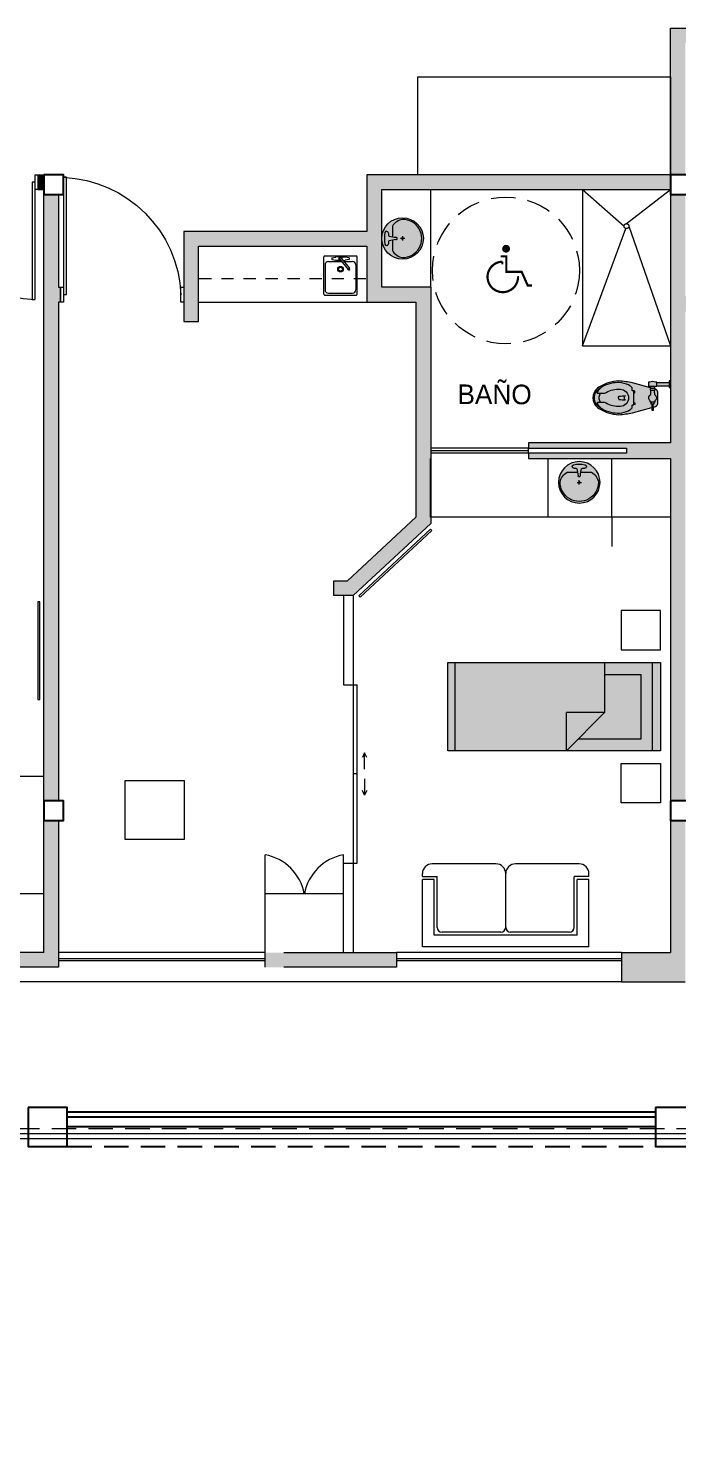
# Model space of a CAD drawing. Header units: metres. Extents: x 51 to 18146, y -212 to 18074.
# Drawn here: x 63.99 to 70.62, y 345.2 to 359.53 of the extents above; entities that cross this region are included whole.
import ezdxf

# ---------------------------------------------------------------- set-up
doc = ezdxf.new("R2010")
doc.units = ezdxf.units.M
for name, pattern in [('CONTINUA', [0]), ('DASHED2', [0.375, 0.25, -0.125]), ('HIDDEN', [0.375, 0.25, -0.125]), ('HIDDEN2', [0.1875, 0.125, -0.0625])]:
    doc.linetypes.add(name, pattern=pattern)
doc.layers.get('0').update_dxf_attribs({"color": 250})
for name, color, linetype in [('AY', 1, 'Continuous'), ('COL', 2, 'Continuous'), ('VE', 5, 'Continuous')]:
    doc.layers.add(name, color=color, linetype=linetype)
for name, color, linetype, lineweight in [('P0 - Antepecho', 250, 'Continuous', 15), ('P0 - Estructura', 250, 'Continuous', 25), ('P0 - Mobiliario', 250, 'Continuous', 9), ('P0 - Paredes', 250, 'Continuous', 20), ('P0 - Pasamanos', 250, 'Continuous', 13), ('P0 - Pergola', 250, 'Continuous', 18), ('P0 - Puertas', 250, 'Continuous', 13), ('P0 - Textos', 250, 'Continuous', 13), ('P0 - Ventanas', 250, 'Continuous', 15)]:
    doc.layers.add(name, color=color, linetype=linetype, lineweight=lineweight)
doc.layers.get('0').freeze()
doc.styles.add('CENTURY GOTHIC', font='GOTHIC.TTF')

# ---------------------------------------------------------------- blocks, each defined once
blk = doc.blocks.new('*U192')
for points in [[(-0.17, 0.15), (-0.2, 0.15), (-0.2, 0), (-0.17, 0)], [(1.06, 0.15), (1.03, 0.15), (1.03, 0), (1.06, 0)], [(-0.17, -1.125), (-0.17, 0.075), (-0.14, 0.075), (-0.14, -1.125)]]:
    blk.add_lwpolyline(points, close=True)
blk.add_arc((-0.224, 0.129), 1.255, 272.452, 357.548)
blk = doc.blocks.new('INOD-01')
at = {"true_color": 0xffffff, "transparency": 33554687}
h = blk.add_hatch(color=7, dxfattribs=at)
h.dxf.hatch_style = 1
edge = h.paths.add_edge_path()
edge.add_line((0.000292, -0.000388), (0.000238, -0.000192))
edge.add_line((0.000238, -0.000192), (0.000265, -0.000192))
edge.add_arc((0.000265, -0.00019), 0.00000218, 268.4865, 360)
edge.add_line((0.000267, -0.00019), (0.000267, -0.000177))
edge.add_arc((0.000265, -0.000177), 0.00000218, 0, 91.5135)
edge.add_line((0.000265, -0.000175), (0.000234, -0.000176))
edge.add_arc((-0.001253, -0.000621), 0.001552, 16.6708, 17.5555)
edge.add_arc((-0.001253, -0.000621), 0.001552, 17.5555, 17.5582)
edge.add_arc((0.000197, -0.000162), 0.0000314, 17.5582, 90)
edge.add_line((0.000197, -0.000131), (0.000197, -0.000131))
edge.add_line((0.000197, -0.000131), (0.000082, -0.000131))
edge.add_arc((0.000082, -0.000162), 0.0000314, 90, 162.4418)
edge.add_arc((0.001532, -0.000621), 0.001552, 162.4418, 162.4445)
edge.add_arc((0.001532, -0.000621), 0.001552, 162.4445, 162.6572)
edge.add_line((0.000051, -0.000158), (0.000044, -0.000158))
edge.add_line((0.000044, -0.000158), (0.000044, -0.000163))
edge.add_line((0.000044, -0.000163), (0.000024, -0.000163))
edge.add_arc((-0.00003, -0.000183), 0.0000576, 21.1205, 29.7975)
edge.add_line((0.00002, -0.000155), (0.00002, -0.000141))
edge.add_line((0.00002, -0.000141), (0.000018, -0.000141))
edge.add_line((0.000018, -0.000141), (0.000018, -0.000016))
edge.add_line((0.000018, -0.000016), (0.000033, -0.000016))
edge.add_arc((0.000033, -0.000014), 0.0000024, 270, 357)
edge.add_line((0.000035, -0.000014), (0.000036, 0))
edge.add_line((0.000036, 0), (-0.000036, 0))
edge.add_line((-0.000036, 0), (-0.000035, -0.000014))
edge.add_arc((-0.000033, -0.000014), 0.0000024, 183, 270)
edge.add_line((-0.000033, -0.000016), (-0.000018, -0.000016))
edge.add_line((-0.000018, -0.000016), (-0.000018, -0.000141))
edge.add_line((-0.000018, -0.000141), (-0.00002, -0.000141))
edge.add_line((-0.00002, -0.000141), (-0.00002, -0.000155))
edge.add_arc((0.00003, -0.000183), 0.0000576, 150.2025, 209.7975)
edge.add_line((-0.00002, -0.000212), (-0.00002, -0.000227))
edge.add_line((-0.00002, -0.000227), (0.00002, -0.000227))
edge.add_line((0.00002, -0.000227), (0.00002, -0.000213))
edge.add_arc((-0.00003, -0.000184), 0.0000576, 330.2025, 338.8795)
edge.add_line((0.000024, -0.000205), (0.000037, -0.000205))
edge.add_line((0.000037, -0.000205), (-0.000013, -0.000388))
edge.add_arc((0.000884, -0.000586), 0.000918, 167.5166, 176.3215)
edge.add_arc((0.000383, -0.000511), 0.000416, 182.2621, 197.4133)
edge.add_arc((0.000375, -0.000515), 0.000407, 197.3099, 214.6377)
edge.add_arc((0.00014, -0.000665), 0.000128, 218.7559, 269.7595)
edge.add_arc((0.000139, -0.000665), 0.000128, 270.2405, 321.2441)
edge.add_arc((-0.000096, -0.000515), 0.000407, 325.3623, 342.6901)
edge.add_arc((-0.000104, -0.000511), 0.000416, 342.5867, 357.7379)
edge.add_arc((-0.000605, -0.000586), 0.000918, 3.6785, 12.4834)
for p, q in [((-0.000018, -0.000141), (-0.000018, -0.000016)), ((0.000018, -0.000141), (0.000018, -0.000016)), ((0.000181, -0.000207), (0.000181, -0.000207)), ((0.000207, -0.000191), (0.000207, -0.000177)), ((0.000118, -0.000473), (0.000161, -0.000473))]:
    blk.add_line(p, q)
for points in [[(0.000033, -0.000016, 0.39896), (0.000035, -0.000014), (0.000036, 0), (-0.000036, 0), (-0.000035, -0.000014, 0.39896), (-0.000033, -0.000016)], [(0.000057, -0.000158), (0.000044, -0.000158), (0.000044, -0.000209), (0.000057, -0.000209, 0.414214), (0.00006, -0.000207), (0.00006, -0.000161, 0.414214)]]:
    blk.add_lwpolyline(points, format="xyb", close=True)
for points in [[(0.000024, -0.000163, 0.037879), (0.00002, -0.000155), (0.00002, -0.000141), (-0.00002, -0.000141), (-0.00002, -0.000155, 0.266056), (-0.00002, -0.000212), (-0.00002, -0.000227), (0.00002, -0.000227), (0.00002, -0.000213, 0.037879), (0.000024, -0.000205)], [(0.000234, -0.000176, 0.00386), (0.000227, -0.000153, 0.000012), (0.000227, -0.000153, 0.327052), (0.000197, -0.000131), (0.000197, -0.000131), (0.000082, -0.000131), (0.000082, -0.000131, 0.327052), (0.000052, -0.000153, 0.000012), (0.000052, -0.000153, 0.000928), (0.000051, -0.000158)], [(0.000037, -0.000205), (-0.000013, -0.000388, 0.038438), (-0.000033, -0.000528, 0.066206), (-0.000014, -0.000636, 0.075751), (0.00004, -0.000746, 0.226293), (0.00014, -0.000794, 0.226293), (0.000239, -0.000746, 0.075751), (0.000293, -0.000636, 0.066206), (0.000312, -0.000528, 0.038438), (0.000292, -0.000388), (0.000238, -0.000192)], [(0.00006, -0.000167), (0.000088, -0.000167), (0.000088, -0.000164), (0.000106, -0.000164, -0.537901), (0.000171, -0.00016), (0.000181, -0.00016), (0.000183, -0.000162), (0.000183, -0.000205), (0.000181, -0.000207), (0.000171, -0.000207, -0.538048), (0.000106, -0.000203), (0.000088, -0.000203), (0.000088, -0.0002), (0.00006, -0.0002)], [(0.000202, -0.000193, 0.076348), (0.000207, -0.000191), (0.000265, -0.000192, 0.421972), (0.000267, -0.00019), (0.000267, -0.000177, 0.421972), (0.000265, -0.000175), (0.000207, -0.000177, 0.076348), (0.000202, -0.000174)], [(0.00014, -0.000374), (0.000072, -0.000374, 0.406181), (0.000068, -0.000377), (0.000068, -0.000388, -0.444017), (0.000062, -0.000393), (0.00004, -0.000393, 0.143847), (0.000034, -0.000395, 0.048238), (0.000016, -0.000416), (0.000008, -0.000429, 0.099328), (-0.000016, -0.000522, 0.066881), (-0.000008, -0.000609, 0.081513), (0.000029, -0.000702, 0.111286), (0.000086, -0.000766, 0.125201), (0.00014, -0.000782, 0.125201), (0.000194, -0.000766, 0.111286), (0.00025, -0.000702, 0.081513), (0.000287, -0.000609, 0.066881), (0.000295, -0.000522, 0.099328), (0.000271, -0.000429), (0.000263, -0.000416, 0.048238), (0.000245, -0.000395, 0.143847), (0.000239, -0.000393), (0.000217, -0.000393, -0.444017), (0.000211, -0.000388), (0.000211, -0.000377, 0.406181), (0.000207, -0.000374), (0.00014, -0.000374)], [(0.000027, -0.000698, 0.134246), (0.00008, -0.000749, 0.629544), (0.000091, -0.000742), (0.000091, -0.000674, 0.129257), (0.000085, -0.000658, -0.148984), (0.000051, -0.000515, -0.965717), (0.000228, -0.000515, -0.148984), (0.000194, -0.000658, 0.129257), (0.000188, -0.000674), (0.000188, -0.000742, 0.629544), (0.000199, -0.000749, 0.134246), (0.000252, -0.000698)], [(0.00014, -0.000533), (0.000128, -0.000531, -0.285993), (0.000124, -0.000527), (0.000121, -0.000511, -0.009657), (0.000119, -0.000481), (0.000118, -0.000473, -0.2787), (0.000123, -0.000459)], [(0.00014, -0.000533), (0.000151, -0.000531, 0.285993), (0.000155, -0.000527), (0.000158, -0.000511, 0.009657), (0.000161, -0.000481), (0.000161, -0.000473, 0.2787), (0.000156, -0.000459)], [(0.000091, -0.000719, 0.068748), (0.000134, -0.000731), (0.000146, -0.000731, 0.068748), (0.000188, -0.000719)]]:
    blk.add_lwpolyline(points, format="xyb")
for points in [[(0.000044, -0.000163), (0.000024, -0.000163), (0.000024, -0.000205), (0.000044, -0.000205)], [(0.000183, -0.000201), (0.000202, -0.000201), (0.000202, -0.000166), (0.000183, -0.000166)]]:
    blk.add_lwpolyline(points)
for points in [[(0.000072, -0.000374), (0.000088, -0.000374), (0.000088, -0.000364), (0.000072, -0.000364)], [(0.000207, -0.000374), (0.000191, -0.000374), (0.000191, -0.000364), (0.000207, -0.000364)]]:
    blk.add_lwpolyline(points, close=True)
blk = doc.blocks.new('CAMA01')
at = {"true_color": 0xffffff, "transparency": 33554610}
h = blk.add_hatch(color=7, dxfattribs=at)
h.dxf.hatch_style = 1
h.paths.add_polyline_path([(0, -0.00217), (0, 0), (0.0009, 0), (0.0009, -0.00217)])
for p, q in [((0.0009, -0.00008), (0, -0.00008)), ((0.000122, -0.0002), (0.000782, -0.0002)), ((0.000122, -0.000568), (0.000122, -0.0002)), ((0.000782, -0.0002), (0.000782, -0.00084)), ((0.000001, -0.000569), (0.00051, -0.000569)), ((0.0009, -0.000958), (0.00051, -0.000569)), ((0.00051, -0.000569), (0.00051, -0.000958)), ((0.0009, -0.000958), (0.00051, -0.000958)), ((0.0009, -0.002096), (0, -0.002096))]:
    blk.add_line(p, q)
blk.add_lwpolyline([(0, -0.00217), (0, 0), (0.0009, 0), (0.0009, -0.00217)], close=True)
blk = doc.blocks.new('MSA2')
for p, q in [((-0.85, -0.03), (-0.85, -0.72)), ((-0.85, -0.03), (0.85, -0.03)), ((0.85, -0.03), (0.85, -0.72)), ((-0.73, -0.15), (0.73, -0.15)), ((-0.73, -0.15), (-0.73, -0.72)), ((-0.7, -0.23), (-0.7, -0.75)), ((-0.65, -0.18), (-0.05, -0.18)), ((0, -0.23), (0, -0.78)), ((0.05, -0.18), (0.65, -0.18)), ((0.7, -0.23), (0.7, -0.75)), ((0.73, -0.15), (0.73, -0.72)), ((-0.85, -0.72), (-0.73, -0.72)), ((-0.85, -0.75), (-0.7, -0.75)), ((-0.85, -0.75), (-0.85, -0.78)), ((0.85, -0.75), (0.7, -0.75)), ((0.73, -0.72), (0.85, -0.72)), ((0.85, -0.75), (0.85, -0.78)), ((-0.75, -0.88), (-0.1, -0.88)), ((0.1, -0.88), (0.75, -0.88))]:
    blk.add_line(p, q)
for centre, radius, start, end in [((-0.65, -0.23), 0.05, 90, 180), ((-0.05, -0.23), 0.05, 0, 90), ((0.05, -0.23), 0.05, 90, 180), ((0.65, -0.23), 0.05, 0, 90), ((-0.75, -0.78), 0.1, 180, 270), ((-0.1, -0.78), 0.1, 270.0001, 0.0001), ((0.1, -0.78), 0.1, 179.9999, 269.9999), ((0.75, -0.78), 0.1, 270, 360)]:
    blk.add_arc(centre, radius, start, end)
blk = doc.blocks.new('*U180')
at = {"true_color": 0xffffff, "transparency": 33554648}
h = blk.add_hatch(color=7, dxfattribs=at)
h.dxf.hatch_style = 1
edge = h.paths.add_edge_path()
edge.add_arc((0, -0.241), 0.241, 0, 360)
for p, q in [((-0.025, -0.241), (0.025, -0.241)), ((0, -0.216), (0, -0.265)), ((-0.142, -0.359), (-0.019, -0.359)), ((-0.063, -0.406), (-0.039, -0.406)), ((0, -0.483), (0, -0.483)), ((0.019, -0.359), (0.142, -0.359)), ((0.039, -0.406), (0.063, -0.406))]:
    blk.add_line(p, q)
for radius in [0.241, 0.01]:
    blk.add_circle((0, -0.241), radius)
for centre, radius, start, end in [((0, -0.241), 0.222, 360, 180), ((-0.061, -0.218), 0.162, 188.1932, 240.2401), ((-0.562, -0.26), 0.552, 345.5523, 353.9775), ((0, -0.317), 0.0136, 355.6158, 184.3842), ((0.562, -0.26), 0.552, 186.0225, 194.4477), ((0.061, -0.218), 0.162, 299.7599, 351.8068), ((-0.063, -0.426), 0.0198, 90, 256.6163), ((0, -0.064), 0.388, 259.9649, 280.0351), ((-0.039, -0.394), 0.0119, 270, 341.9046), ((0.039, -0.394), 0.0119, 198.0954, 270), ((0.063, -0.426), 0.0198, 283.3837, 90)]:
    blk.add_arc(centre, radius, start, end)
blk = doc.blocks.new('*U189')
for points in [[(-0.17, 1.275), (-0.17, 0.075), (-0.14, 0.075), (-0.14, 1.275)], [(-0.17, 0), (-0.2, 0), (-0.2, 0.15), (-0.17, 0.15)], [(1.06, 0), (1.03, 0), (1.03, 0.15), (1.06, 0.15)]]:
    blk.add_lwpolyline(points, close=True)
blk.add_arc((-0.224, 0.021), 1.255, 2.452, 87.548)
blk = doc.blocks.new('-COL40-')
at = {"color": 0}
blk.add_lwpolyline([(-0.2, 0.2), (-0.2, -0.2), (0.2, -0.2), (0.2, 0.2)], close=True, dxfattribs=at)
blk = doc.blocks.new('2')
at = {"layer": 'P0 - Mobiliario'}
for p, q in [((0.480194, -0.806516), (0.480194, -0.807416)), ((0.480794, -0.807116), (0.480794, -0.806516)), ((0.481444, -0.807116), (0.481444, -0.806516)), ((0.480194, -0.807116), (0.481444, -0.807116)), ((0.480794, -0.807116), (0.480794, -0.807416))]:
    blk.add_line(p, q, dxfattribs=at)
at = {"layer": 'P0 - Mobiliario', "linetype": 'HIDDEN2'}
blk.add_lwpolyline([(0.481444, -0.807116), (0.482644, -0.807116), (0.482644, -0.806516)], dxfattribs=at)
at = {"layer": 'P0 - Mobiliario', "xscale": 0.00088, "yscale": 0.00088, "zscale": 0.00088, "rotation": 180.0001546472106}
blk.add_blockref('*U180', (0.481126, -0.806972), dxfattribs=at)
blk = doc.blocks.new('EQ_Silla - Haworth-Zody Task1 - Silla operativa con apoyabrazos-V157-Layout Copy 1')
for p, q in [((-0.135, -0.005), (-0.135, 0.007)), ((0.308, 0.092), (-0.079, 0.092)), ((0.364, 0.007), (0.363, -0.005)), ((-0.109, -0.244), (-0.11, -0.032)), ((0.338, -0.032), (0.337, -0.244)), ((-0.136, -0.318), (-0.136, -0.332)), ((0.364, -0.332), (0.364, -0.318))]:
    blk.add_line(p, q)
at = {"flags": 128}
for points in [[(-0.135, 0.007), (-0.136, 0.02), (-0.136, 0.033)], [(0.365, 0.033), (0.365, 0.02), (0.364, 0.007)], [(-0.226, -0.034), (-0.229, -0.061), (-0.231, -0.089), (-0.232, -0.117), (-0.232, -0.145), (-0.231, -0.172), (-0.228, -0.2), (-0.225, -0.228), (-0.224, -0.232)], [(-0.203, -0.011), (-0.204, -0.011), (-0.205, -0.011), (-0.206, -0.011), (-0.207, -0.012), (-0.208, -0.012), (-0.209, -0.012), (-0.21, -0.013), (-0.211, -0.013), (-0.212, -0.014), (-0.213, -0.014), (-0.214, -0.015), (-0.215, -0.016), (-0.216, -0.016), (-0.217, -0.017), (-0.218, -0.018), (-0.218, -0.018), (-0.219, -0.019), (-0.22, -0.02), (-0.22, -0.021), (-0.221, -0.022), (-0.222, -0.023), (-0.222, -0.024), (-0.223, -0.025), (-0.223, -0.026), (-0.224, -0.027), (-0.224, -0.028), (-0.225, -0.029), (-0.225, -0.03), (-0.225, -0.031), (-0.226, -0.032), (-0.226, -0.033), (-0.226, -0.034), (-0.226, -0.034)], [(-0.137, -0.005), (-0.158, -0.006), (-0.178, -0.007), (-0.198, -0.01), (-0.203, -0.011)], [(-0.11, -0.032), (-0.11, -0.031), (-0.11, -0.03), (-0.11, -0.029), (-0.11, -0.028), (-0.11, -0.026), (-0.11, -0.025), (-0.111, -0.024), (-0.111, -0.023), (-0.111, -0.022), (-0.112, -0.021), (-0.112, -0.02), (-0.113, -0.019), (-0.113, -0.018), (-0.114, -0.017), (-0.114, -0.017), (-0.115, -0.016), (-0.116, -0.015), (-0.117, -0.014), (-0.117, -0.013), (-0.118, -0.012), (-0.119, -0.012), (-0.12, -0.011), (-0.121, -0.01), (-0.121, -0.01), (-0.122, -0.009), (-0.123, -0.009), (-0.124, -0.008), (-0.125, -0.008), (-0.126, -0.007), (-0.127, -0.007), (-0.128, -0.006), (-0.129, -0.006), (-0.13, -0.006), (-0.131, -0.005), (-0.132, -0.005), (-0.134, -0.005), (-0.135, -0.005), (-0.136, -0.005), (-0.137, -0.005), (-0.137, -0.005)], [(0.366, -0.005), (0.365, -0.005), (0.364, -0.005), (0.363, -0.005), (0.362, -0.005), (0.361, -0.005), (0.359, -0.006), (0.358, -0.006), (0.357, -0.006), (0.356, -0.006), (0.355, -0.007), (0.354, -0.007), (0.353, -0.008), (0.352, -0.008), (0.351, -0.009), (0.35, -0.009), (0.35, -0.01), (0.349, -0.011), (0.348, -0.011), (0.347, -0.012), (0.346, -0.013), (0.345, -0.014), (0.345, -0.014), (0.344, -0.015), (0.343, -0.016), (0.343, -0.017), (0.342, -0.018), (0.342, -0.019), (0.341, -0.02), (0.341, -0.021), (0.34, -0.022), (0.34, -0.023), (0.339, -0.024), (0.339, -0.025), (0.339, -0.026), (0.339, -0.027), (0.338, -0.028), (0.338, -0.029), (0.338, -0.03), (0.338, -0.031), (0.338, -0.032)], [(0.432, -0.011), (0.411, -0.008), (0.391, -0.006), (0.371, -0.005), (0.366, -0.005)], [(0.455, -0.034), (0.454, -0.033), (0.454, -0.032), (0.454, -0.031), (0.454, -0.03), (0.453, -0.029), (0.453, -0.028), (0.452, -0.027), (0.452, -0.026), (0.451, -0.025), (0.451, -0.024), (0.45, -0.023), (0.45, -0.022), (0.449, -0.021), (0.448, -0.02), (0.448, -0.019), (0.447, -0.019), (0.446, -0.018), (0.445, -0.017), (0.445, -0.016), (0.444, -0.016), (0.443, -0.015), (0.442, -0.014), (0.441, -0.014), (0.44, -0.013), (0.439, -0.013), (0.438, -0.012), (0.437, -0.012), (0.436, -0.012), (0.435, -0.011), (0.434, -0.011), (0.433, -0.011), (0.432, -0.011), (0.432, -0.011)], [(0.453, -0.232), (0.457, -0.204), (0.459, -0.176), (0.461, -0.149), (0.461, -0.121), (0.46, -0.093), (0.458, -0.066), (0.455, -0.038), (0.455, -0.034)], [(-0.224, -0.232), (-0.224, -0.233), (-0.224, -0.234), (-0.224, -0.236), (-0.223, -0.237), (-0.223, -0.238), (-0.222, -0.239), (-0.222, -0.241), (-0.221, -0.242), (-0.22, -0.243), (-0.22, -0.244), (-0.219, -0.245), (-0.218, -0.246), (-0.217, -0.247), (-0.217, -0.248), (-0.216, -0.249), (-0.215, -0.25), (-0.214, -0.251), (-0.213, -0.252), (-0.212, -0.253), (-0.211, -0.254), (-0.21, -0.255), (-0.208, -0.255), (-0.207, -0.256), (-0.206, -0.257), (-0.205, -0.257), (-0.204, -0.258), (-0.202, -0.258), (-0.201, -0.259), (-0.2, -0.259), (-0.2, -0.259)], [(-0.2, -0.259), (-0.182, -0.263), (-0.164, -0.267), (-0.146, -0.27), (-0.139, -0.271)], [(-0.139, -0.271), (-0.138, -0.271), (-0.137, -0.271), (-0.136, -0.271), (-0.135, -0.271), (-0.134, -0.271), (-0.133, -0.271), (-0.132, -0.271), (-0.131, -0.27), (-0.129, -0.27), (-0.128, -0.27), (-0.127, -0.27), (-0.126, -0.269), (-0.125, -0.269), (-0.124, -0.268), (-0.123, -0.268), (-0.122, -0.267), (-0.121, -0.267), (-0.121, -0.266), (-0.12, -0.266), (-0.119, -0.265), (-0.118, -0.264), (-0.117, -0.263), (-0.116, -0.263), (-0.116, -0.262), (-0.115, -0.261), (-0.114, -0.26), (-0.114, -0.259), (-0.113, -0.258), (-0.112, -0.257), (-0.112, -0.257), (-0.111, -0.256), (-0.111, -0.255), (-0.11, -0.254), (-0.11, -0.253), (-0.11, -0.251), (-0.109, -0.25), (-0.109, -0.249), (-0.109, -0.248), (-0.109, -0.247), (-0.109, -0.246), (-0.109, -0.245), (-0.109, -0.244), (-0.109, -0.244)], [(0.318, -0.279), (0.292, -0.287), (0.265, -0.293), (0.238, -0.299), (0.211, -0.303), (0.183, -0.306), (0.156, -0.309), (0.128, -0.31), (0.101, -0.31), (0.073, -0.309), (0.045, -0.306), (0.018, -0.303), (-0.009, -0.299), (-0.036, -0.293), (-0.063, -0.287), (-0.089, -0.279), (-0.089, -0.279)], [(0.337, -0.244), (0.337, -0.245), (0.337, -0.246), (0.337, -0.247), (0.338, -0.248), (0.338, -0.249), (0.338, -0.25), (0.338, -0.251), (0.339, -0.252), (0.339, -0.253), (0.339, -0.254), (0.34, -0.255), (0.34, -0.256), (0.341, -0.257), (0.341, -0.258), (0.342, -0.259), (0.343, -0.26), (0.343, -0.261), (0.344, -0.262), (0.345, -0.262), (0.346, -0.263), (0.346, -0.264), (0.347, -0.265), (0.348, -0.265), (0.349, -0.266), (0.35, -0.267), (0.351, -0.267), (0.352, -0.268), (0.353, -0.268), (0.354, -0.269), (0.355, -0.269), (0.356, -0.269), (0.357, -0.27), (0.358, -0.27), (0.359, -0.27), (0.36, -0.27), (0.361, -0.271), (0.362, -0.271), (0.363, -0.271), (0.364, -0.271), (0.365, -0.271), (0.366, -0.271), (0.368, -0.271), (0.368, -0.271)], [(0.368, -0.271), (0.386, -0.268), (0.404, -0.265), (0.422, -0.261), (0.428, -0.259)], [(0.428, -0.259), (0.43, -0.259), (0.431, -0.258), (0.432, -0.258), (0.433, -0.257), (0.435, -0.257), (0.436, -0.256), (0.437, -0.255), (0.438, -0.255), (0.439, -0.254), (0.44, -0.253), (0.441, -0.252), (0.442, -0.251), (0.443, -0.251), (0.444, -0.25), (0.445, -0.249), (0.446, -0.248), (0.447, -0.246), (0.448, -0.245), (0.448, -0.244), (0.449, -0.243), (0.45, -0.242), (0.45, -0.241), (0.451, -0.239), (0.451, -0.238), (0.452, -0.237), (0.452, -0.236), (0.452, -0.234), (0.453, -0.233), (0.453, -0.232), (0.453, -0.232)]]:
    blk.add_lwpolyline(points, dxfattribs=at)
for centre, start_param, end_param in [((-0.035, -0.204), 4.322964, 4.347117), ((0.263, -0.204), 5.077661, 5.101814)]:
    blk.add_ellipse(centre, major_axis=(0.239, 0), ratio=0.292372, start_param=start_param, end_param=end_param)
for points in [[(-0.136, 0.033), (-0.137, 0.037), (-0.136, 0.046), (-0.133, 0.055), (-0.131, 0.059)], [(-0.136, 0.045), (-0.136, 0.041), (-0.137, 0.037), (-0.136, 0.033)], [(-0.127, 0.067), (-0.128, 0.065), (-0.129, 0.064), (-0.129, 0.063)], [(-0.12, 0.075), (-0.121, 0.074), (-0.122, 0.073), (-0.123, 0.072)], [(-0.112, 0.082), (-0.113, 0.082), (-0.113, 0.081), (-0.114, 0.08)], [(-0.094, 0.09), (-0.093, 0.091), (-0.089, 0.091), (-0.084, 0.092), (-0.081, 0.092), (-0.079, 0.092)], [(-0.083, 0.092), (-0.085, 0.092), (-0.087, 0.092), (-0.09, 0.091), (-0.091, 0.091)], [(0.308, 0.092), (0.31, 0.092), (0.313, 0.092), (0.318, 0.091), (0.321, 0.091), (0.323, 0.09)], [(0.32, 0.091), (0.319, 0.091), (0.316, 0.092), (0.313, 0.092), (0.312, 0.092)], [(0.343, 0.08), (0.342, 0.081), (0.341, 0.082), (0.34, 0.082)], [(0.351, 0.072), (0.35, 0.073), (0.35, 0.074), (0.349, 0.075)], [(0.358, 0.063), (0.357, 0.064), (0.356, 0.065), (0.355, 0.067)], [(0.36, 0.059), (0.362, 0.055), (0.365, 0.046), (0.365, 0.037), (0.365, 0.033)], [(-0.121, -0.265), (-0.121, -0.267), (-0.12, -0.269), (-0.119, -0.271)], [(-0.116, -0.278), (-0.115, -0.279), (-0.114, -0.28), (-0.113, -0.282)], [(-0.114, -0.294), (-0.107, -0.288), (-0.097, -0.281), (-0.091, -0.279), (-0.09, -0.279)], [(0.342, -0.282), (0.343, -0.28), (0.344, -0.279), (0.344, -0.278)], [(0.348, -0.271), (0.349, -0.269), (0.349, -0.267), (0.35, -0.265)], [(-0.131, -0.328), (-0.131, -0.327), (-0.133, -0.326), (-0.134, -0.325), (-0.134, -0.325)], [(-0.134, -0.338), (-0.134, -0.339), (-0.133, -0.339), (-0.132, -0.34), (-0.131, -0.341)], [(-0.119, -0.298), (-0.118, -0.297), (-0.116, -0.296), (-0.114, -0.294), (-0.114, -0.294)], [(0.342, -0.294), (0.343, -0.294), (0.345, -0.296), (0.347, -0.297), (0.348, -0.298)], [(0.348, -0.298), (0.351, -0.3), (0.356, -0.303), (0.361, -0.309), (0.364, -0.314), (0.365, -0.32), (0.363, -0.323), (0.362, -0.325)], [(0.362, -0.325), (0.362, -0.325), (0.361, -0.326), (0.36, -0.327), (0.359, -0.328)], [(0.36, -0.341), (0.36, -0.34), (0.362, -0.339), (0.362, -0.339), (0.362, -0.338)], [(0.362, -0.338), (0.364, -0.336), (0.364, -0.334), (0.364, -0.332)]]:
    blk.add_open_spline(points, degree=3)
for points, knots in [([(-0.132, 0.057), (-0.133, 0.055), (-0.134, 0.052), (-0.135, 0.05), (-0.135, 0.049)], [-0.4, -0.4, -0.4, -0.4, -0.3, -0.2637271, -0.2637271, -0.2637271, -0.2637271]), ([(-0.131, 0.059), (-0.13, 0.062), (-0.127, 0.067), (-0.123, 0.072), (-0.12, 0.075), (-0.119, 0.077), (-0.117, 0.078), (-0.114, 0.081), (-0.111, 0.082), (-0.109, 0.084), (-0.106, 0.085), (-0.104, 0.086), (-0.102, 0.088), (-0.098, 0.089), (-0.095, 0.09), (-0.094, 0.09)], [-1, -1, -1, -1, -0.8, -0.7, -0.65, -0.6, -0.55, -0.5, -0.4, -0.35, -0.3, -0.25, -0.2, -0.1, 0, 0, 0, 0]), ([(-0.091, 0.091), (-0.092, 0.091), (-0.092, 0.091), (-0.093, 0.091), (-0.093, 0.091), (-0.093, 0.09), (-0.093, 0.09), (-0.094, 0.09), (-0.094, 0.09), (-0.095, 0.09), (-0.095, 0.09), (-0.095, 0.09), (-0.095, 0.09), (-0.096, 0.09), (-0.096, 0.09), (-0.097, 0.089), (-0.098, 0.089), (-0.098, 0.089), (-0.1, 0.088), (-0.102, 0.088), (-0.104, 0.087), (-0.105, 0.086), (-0.106, 0.086), (-0.107, 0.085), (-0.108, 0.085), (-0.108, 0.085), (-0.108, 0.084), (-0.109, 0.084), (-0.109, 0.084), (-0.109, 0.084), (-0.11, 0.083), (-0.11, 0.083), (-0.111, 0.083), (-0.111, 0.082), (-0.112, 0.082)], [-1, -1, -1, -1, -0.95, -0.925, -0.9125, -0.9, -0.8875, -0.875, -0.85, -0.825, -0.8125, -0.8, -0.7875, -0.775, -0.75, -0.725, -0.7, -0.65, -0.6, -0.5, -0.4, -0.35, -0.3, -0.25, -0.225, -0.2, -0.1875, -0.175, -0.15, -0.125, -0.1, -0.075, -0.05, 0, 0, 0, 0]), ([(0.34, 0.082), (0.34, 0.082), (0.34, 0.083), (0.339, 0.083), (0.339, 0.083), (0.338, 0.084), (0.338, 0.084), (0.337, 0.084), (0.337, 0.084), (0.336, 0.085), (0.336, 0.085), (0.335, 0.085), (0.334, 0.086), (0.334, 0.086), (0.332, 0.087), (0.33, 0.088), (0.329, 0.088), (0.327, 0.089), (0.326, 0.089), (0.325, 0.089), (0.325, 0.09), (0.324, 0.09), (0.324, 0.09), (0.324, 0.09), (0.324, 0.09), (0.323, 0.09), (0.323, 0.09), (0.322, 0.09), (0.322, 0.09), (0.322, 0.09), (0.321, 0.091), (0.321, 0.091), (0.321, 0.091), (0.32, 0.091), (0.32, 0.091)], [-1, -1, -1, -1, -0.95, -0.925, -0.9, -0.875, -0.85, -0.825, -0.8, -0.775, -0.75, -0.725, -0.7, -0.65, -0.6, -0.5, -0.4, -0.35, -0.3, -0.275, -0.25, -0.225, -0.2125, -0.2, -0.1875, -0.175, -0.15, -0.125, -0.1125, -0.1, -0.0875, -0.075, -0.05, 0, 0, 0, 0]), ([(0.323, 0.09), (0.324, 0.09), (0.327, 0.089), (0.33, 0.088), (0.333, 0.086), (0.335, 0.085), (0.337, 0.084), (0.339, 0.083), (0.341, 0.082), (0.343, 0.08), (0.345, 0.078), (0.347, 0.077), (0.349, 0.075), (0.351, 0.072), (0.355, 0.067), (0.358, 0.062), (0.36, 0.059)], [-1, -1, -1, -1, -0.9, -0.8, -0.75, -0.7, -0.65, -0.6, -0.55, -0.5, -0.45, -0.4, -0.35, -0.3, -0.2, 0, 0, 0, 0]), ([(0.363, 0.049), (0.363, 0.05), (0.363, 0.052), (0.362, 0.055), (0.361, 0.056), (0.361, 0.057)], [-0.7362729, -0.7362729, -0.7362729, -0.7362729, -0.7, -0.625, -0.6, -0.6, -0.6, -0.6]), ([(0.365, 0.033), (0.365, 0.036), (0.365, 0.04), (0.364, 0.044), (0.364, 0.045)], [-1, -1, -1, -1, -0.85, -0.8, -0.8, -0.8, -0.8]), ([(-0.107, -0.289), (-0.112, -0.284), (-0.117, -0.276), (-0.121, -0.268), (-0.122, -0.265)], [-0.6152058, -0.6152058, -0.6152058, -0.6152058, -0.3333333, -0.2383084, -0.2383084, -0.2383084, -0.2383084]), ([(0.318, -0.279), (0.32, -0.279), (0.323, -0.28), (0.331, -0.285), (0.338, -0.29), (0.342, -0.294)], [0.5555556, 0.5555556, 0.5555556, 0.5555556, 0.7222222, 0.8611111, 1, 1, 1, 1]), ([(0.35, -0.265), (0.349, -0.268), (0.346, -0.276), (0.341, -0.284), (0.336, -0.289)], [-0.7616916, -0.7616916, -0.7616916, -0.7616916, -0.6666667, -0.3847676, -0.3847676, -0.3847676, -0.3847676]), ([(-0.134, -0.325), (-0.136, -0.321), (-0.137, -0.313), (-0.128, -0.303), (-0.119, -0.298)], [0, 0, 0, 0, 0.4, 1, 1, 1, 1]), ([(-0.136, -0.332), (-0.136, -0.332), (-0.136, -0.335), (-0.135, -0.337), (-0.134, -0.338)], [0.7376075, 0.7376075, 0.7376075, 0.7376075, 0.8, 1, 1, 1, 1]), ([(-0.091, -0.347), (-0.094, -0.346), (-0.099, -0.345), (-0.105, -0.342), (-0.108, -0.341), (-0.11, -0.34), (-0.112, -0.338), (-0.115, -0.337), (-0.117, -0.336), (-0.119, -0.335), (-0.12, -0.334), (-0.122, -0.333), (-0.124, -0.332), (-0.126, -0.331), (-0.128, -0.329), (-0.13, -0.328), (-0.131, -0.328)], [0, 0, 0, 0, 0.2, 0.3, 0.35, 0.4, 0.45, 0.5, 0.55, 0.6, 0.65, 0.7, 0.75, 0.8, 0.9, 1, 1, 1, 1]), ([(-0.131, -0.341), (-0.13, -0.341), (-0.129, -0.342), (-0.127, -0.343), (-0.126, -0.344), (-0.124, -0.345), (-0.123, -0.346), (-0.121, -0.347), (-0.119, -0.349), (-0.117, -0.35), (-0.115, -0.351), (-0.113, -0.352), (-0.111, -0.354), (-0.109, -0.355), (-0.106, -0.356), (-0.104, -0.357), (-0.1, -0.359), (-0.096, -0.36), (-0.093, -0.361), (-0.091, -0.362)], [0, 0, 0, 0, 0.1, 0.15, 0.2, 0.25, 0.3, 0.35, 0.4, 0.45, 0.5, 0.55, 0.6, 0.65, 0.7, 0.75, 0.8, 0.9, 1, 1, 1, 1]), ([(0.319, -0.347), (0.305, -0.352), (0.275, -0.36), (0.214, -0.371), (0.13, -0.379), (0.041, -0.375), (-0.035, -0.362), (-0.072, -0.353), (-0.091, -0.347)], [0, 0, 0, 0, 0.111111, 0.222222, 0.444444, 0.722222, 0.861111, 1, 1, 1, 1]), ([(-0.091, -0.362), (-0.076, -0.366), (-0.046, -0.374), (0.014, -0.386), (0.099, -0.394), (0.188, -0.389), (0.264, -0.377), (0.301, -0.367), (0.319, -0.362)], [0, 0, 0, 0, 0.111111, 0.222222, 0.444444, 0.722222, 0.861111, 1, 1, 1, 1]), ([(0.359, -0.328), (0.358, -0.328), (0.357, -0.329), (0.355, -0.331), (0.352, -0.332), (0.351, -0.333), (0.349, -0.334), (0.347, -0.335), (0.345, -0.336), (0.343, -0.337), (0.341, -0.338), (0.339, -0.34), (0.337, -0.341), (0.334, -0.342), (0.328, -0.345), (0.323, -0.346), (0.319, -0.347)], [0, 0, 0, 0, 0.1, 0.2, 0.25, 0.3, 0.35, 0.4, 0.45, 0.5, 0.55, 0.6, 0.65, 0.7, 0.8, 1, 1, 1, 1]), ([(0.319, -0.362), (0.321, -0.361), (0.325, -0.36), (0.329, -0.359), (0.332, -0.357), (0.335, -0.356), (0.337, -0.355), (0.339, -0.354), (0.342, -0.352), (0.344, -0.351), (0.346, -0.35), (0.348, -0.349), (0.35, -0.347), (0.351, -0.346), (0.353, -0.345), (0.355, -0.344), (0.356, -0.343), (0.358, -0.342), (0.359, -0.341), (0.36, -0.341)], [0, 0, 0, 0, 0.1, 0.2, 0.25, 0.3, 0.35, 0.4, 0.45, 0.5, 0.55, 0.6, 0.65, 0.7, 0.75, 0.8, 0.85, 0.9, 1, 1, 1, 1])]:
    blk.add_open_spline(points, degree=3, knots=knots)
blk = doc.blocks.new('3')
at = {"layer": 'P0 - Mobiliario'}
for p, q in [((0.501144, -0.821575), (0.501144, -0.821275)), ((0.501744, -0.822175), (0.501744, -0.821275)), ((0.501744, -0.821575), (0.499944, -0.821575)), ((0.499944, -0.822175), (0.499944, -0.821575)), ((0.501144, -0.822175), (0.501144, -0.821575))]:
    blk.add_line(p, q, dxfattribs=at)
at = {"layer": 'P0 - Mobiliario', "xscale": 0.001, "yscale": 0.001, "zscale": 0.001, "rotation": 178.0142701982175}
blk.add_blockref('EQ_Silla - Haworth-Zody Task1 - Silla operativa con apoyabrazos-V157-Layout Copy 1', (0.500659, -0.82144), dxfattribs=at)

msp = doc.modelspace()

# ---------------------------------------------------------------- hatches: boundary and pattern name
at = {"layer": 'P0 - Mobiliario', "extrusion": (-7.7063e-09, -5.82707e-10, 1)}
h = msp.add_hatch(color=256, dxfattribs=at)
h.dxf.hatch_style = 1
edge = h.paths.add_edge_path()
edge.add_arc((68.87, 357.277), 0.0404, 28.1923, 388.1923)
h = msp.add_hatch(color=256, dxfattribs=at)
h.dxf.hatch_style = 1
edge = h.paths.add_edge_path()
edge.add_arc((68.87, 357.277), 0.0404, 28.1923, 388.1923)
at = {"layer": 'P0 - Paredes'}
h = msp.add_hatch(color=256, dxfattribs=at)
h.dxf.hatch_style = 1
h.paths.add_polyline_path([(73.794, 359.53), (70.548, 359.53), (70.548, 358.032), (70.698, 358.032), (70.698, 359.38), (73.644, 359.38), (73.644, 358.381), (73.145, 358.381), (73.145, 355.969), (73.934, 355.235), (74.134, 355.235), (74.134, 355.385), (73.993, 355.385), (73.295, 356.034), (73.295, 358.231), (73.794, 358.231), (73.794, 358.801), (75.532, 358.801), (75.532, 358.032), (75.642, 358.032), (75.642, 357.832), (75.682, 357.832), (75.682, 358.951), (73.794, 358.951)])
h = msp.add_hatch(color=256, dxfattribs=at)
h.dxf.hatch_style = 1
h.paths.add_polyline_path([(64.155, 358.032), (64.095, 358.032), (64.095, 357.932), (64.155, 357.932)])
h.paths.add_polyline_path([(64.155, 357.932), (64.095, 357.932), (64.095, 357.882), (64.155, 357.882)])
h = msp.add_hatch(color=256, dxfattribs=at)
h.dxf.hatch_style = 1
h.paths.add_polyline_path([(67.601, 357.882), (70.548, 357.882), (70.548, 358.032), (67.451, 358.032), (67.451, 357.452), (65.583, 357.452), (65.583, 356.883), (65.583, 356.883), (65.583, 356.733), (65.583, 356.533), (65.733, 356.533), (65.733, 357.303), (67.451, 357.303), (67.451, 356.733), (67.951, 356.733), (67.951, 354.536), (67.253, 353.886), (67.112, 353.886), (67.112, 353.737), (67.311, 353.737), (68.101, 354.47), (68.101, 356.883), (67.601, 356.883)])
h = msp.add_hatch(color=256, dxfattribs=at)
h.dxf.hatch_style = 1
h.paths.add_polyline_path([(64.305, 356.733), (64.325, 356.733), (64.325, 356.883), (64.305, 356.883), (64.305, 357.832), (64.155, 357.832), (64.155, 351.639), (64.305, 351.639)])
h = msp.add_hatch(color=256, dxfattribs=at)
h.dxf.hatch_style = 1
h.paths.add_polyline_path([(70.698, 356.633), (72.146, 356.633), (72.146, 356.688), (71.147, 356.688), (71.147, 356.738), (72.146, 356.738), (72.146, 356.793), (70.698, 356.793), (70.698, 357.832), (70.548, 357.832), (70.548, 355.295), (69.099, 355.295), (69.099, 355.24), (70.098, 355.24), (70.098, 355.19), (69.099, 355.19), (69.099, 355.135), (70.548, 355.135), (70.548, 351.639), (70.698, 351.639)])
h = msp.add_hatch(color=256, dxfattribs=at)
h.dxf.hatch_style = 1
h.paths.add_polyline_path([(64.305, 351.439), (64.155, 351.439), (64.155, 350.091), (62.008, 350.091), (62.008, 349.941), (64.305, 349.941)])
h = msp.add_hatch(color=256, dxfattribs=at)
h.dxf.hatch_style = 1
h.paths.add_polyline_path([(70.698, 349.791), (70.698, 351.439), (70.548, 351.439), (70.548, 350.091), (70.048, 350.091), (70.048, 349.791)])
h = msp.add_hatch(color=256, dxfattribs=at)
h.dxf.hatch_style = 1
h.paths.add_polyline_path([(67.751, 350.091), (66.412, 350.091), (66.412, 349.941), (67.751, 349.941)])

# ---------------------------------------------------------------- linework, layer by layer
at = {"layer": 'AY', "color": 0, "linetype": 'HIDDEN'}
msp.add_line((64.394, 348.11), (70.394, 348.11), dxfattribs=at)
at = {"layer": 'P0 - Antepecho'}
for p, q in [((66.412, 350.091), (64.305, 350.091)), ((70.048, 350.091), (67.751, 350.091)), ((70.048, 349.791), (60.11, 349.791))]:
    msp.add_line(p, q, dxfattribs=at)
at = {"layer": 'P0 - Mobiliario'}
for p, q in [((68.101, 356.883), (68.101, 357.882)), ((69.649, 357.882), (70.073, 357.508)), ((70.098, 357.533), (70.548, 357.882)), ((69.649, 356.284), (70.09, 357.485)), ((70.123, 357.508), (70.548, 356.284)), ((67.01, 356.812), (67.01, 357.194)), ((67.019, 357.203), (67.343, 357.203)), ((67.165, 357.195), (67.133, 357.193)), ((67.134, 357.193), (67.134, 357.192)), ((67.134, 357.192), (67.134, 357.192)), ((67.221, 357.196), (67.141, 357.196)), ((67.197, 357.195), (67.228, 357.193)), ((67.228, 357.193), (67.228, 357.191)), ((67.228, 357.193), (67.228, 357.192)), ((67.228, 357.192), (67.228, 357.192)), ((67.351, 356.812), (67.351, 357.194)), ((67.024, 357.112), (67.024, 356.857)), ((67.058, 357.147), (67.193, 357.147)), ((67.094, 357.185), (67.133, 357.191)), ((67.094, 357.185), (67.094, 357.167)), ((67.094, 357.167), (67.133, 357.161)), ((67.134, 357.192), (67.133, 357.191)), ((67.133, 357.191), (67.133, 357.191)), ((67.134, 357.161), (67.133, 357.161)), ((67.133, 357.161), (67.133, 357.161)), ((67.165, 357.157), (67.133, 357.159)), ((67.134, 357.159), (67.134, 357.16)), ((67.134, 357.16), (67.134, 357.16)), ((67.141, 357.157), (67.185, 357.157)), ((67.174, 357.17), (67.258, 357.066)), ((67.188, 357.182), (67.272, 357.078)), ((67.207, 357.158), (67.228, 357.159)), ((67.208, 357.157), (67.221, 357.157)), ((67.216, 357.147), (67.303, 357.147)), ((67.228, 357.192), (67.228, 357.191)), ((67.228, 357.191), (67.228, 357.191)), ((67.268, 357.185), (67.228, 357.191)), ((67.268, 357.167), (67.228, 357.161)), ((67.228, 357.159), (67.228, 357.161)), ((67.228, 357.161), (67.228, 357.161)), ((67.228, 357.161), (67.228, 357.161)), ((67.228, 357.159), (67.228, 357.16)), ((67.228, 357.16), (67.228, 357.16)), ((67.268, 357.185), (67.268, 357.167)), ((67.338, 357.112), (67.338, 356.857)), ((67.019, 356.803), (67.343, 356.803)), ((67.058, 356.823), (67.303, 356.823)), ((65.733, 356.733), (67.451, 356.733))]:
    msp.add_line(p, q, dxfattribs=at)
at = {"layer": 'P0 - Mobiliario', "linetype": 'HIDDEN2'}
msp.add_line((67.441, 356.969), (65.703, 356.969), dxfattribs=at)
at = {"layer": 'P0 - Mobiliario'}
for points in [[(70.548, 359.031), (70.548, 358.032), (67.971, 358.032), (67.971, 359.031)], [(68.113, 354.4), (67.381, 353.72), (67.367, 353.734), (68.099, 354.414)], [(64.095, 353.672), (64.095, 352.673), (64.115, 352.673), (64.115, 353.672)], [(70.045, 353.183), (70.444, 353.183), (70.444, 353.582), (70.045, 353.582)], [(70.045, 352.02), (70.444, 352.02), (70.444, 351.62), (70.045, 351.62)], [(64.986, 351.246), (64.986, 351.846), (65.585, 351.846), (65.585, 351.246)]]:
    msp.add_lwpolyline(points, close=True, dxfattribs=at)
msp.add_lwpolyline([(69.649, 357.882), (69.649, 356.284), (70.548, 356.284)], dxfattribs=at)
at = {"layer": 'P0 - Mobiliario', "extrusion": (-7.7063e-09, -5.82707e-10, 1), "const_width": 0.0225, "elevation": -0.07}
msp.add_lwpolyline([(68.816, 357.2), (68.873, 357.2), (68.873, 357.042), (69.029, 357.042), (69.091, 356.901), (69.133, 356.901)], dxfattribs=at)
msp.add_lwpolyline([(68.816, 357.2), (68.873, 357.2), (68.873, 357.042), (69.029, 357.042), (69.091, 356.901), (69.133, 356.901)], dxfattribs=at)
msp.add_lwpolyline([(68.832, 357.118), (68.832, 357.145, 2.448268), (68.992, 356.997)], format="xyb", dxfattribs=at)
msp.add_lwpolyline([(68.832, 357.118), (68.832, 357.145, 2.448268), (68.992, 356.997)], format="xyb", dxfattribs=at)
at = {"layer": 'P0 - Mobiliario', "linetype": 'DASHED2'}
for centre, radius in [((68.869, 357.055, 0), 0.749), ((70.098, 357.508), 0.025)]:
    msp.add_circle(centre, radius, dxfattribs=at)
at = {"layer": 'P0 - Mobiliario'}
for radius in [0.0284, 0.0196]:
    msp.add_circle((67.181, 357.068), radius, dxfattribs=at)
for centre, radius, start, end in [((67.019, 357.194), 0.00864, 90, 179.6801), ((67.133, 357.192), 0.000694, 51.6627, 79.235), ((67.133, 357.192), 0.000885, 32.0105, 51.6627), ((67.141, 357.194), 0.00177, 90, 164.7425), ((67.206, 357.176), 0.0691, 164.7425, 165.4756), ((67.118, 357.176), 0.0506, 338.4329, 21.5671), ((67.244, 357.176), 0.0506, 158.4329, 181.306), ((67.221, 357.194), 0.00177, 15.2575, 90), ((67.156, 357.176), 0.0691, 14.5244, 15.2575), ((67.228, 357.192), 0.000694, 100.765, 128.3373), ((67.229, 357.192), 0.000885, 128.3373, 147.9895), ((67.343, 357.194), 0.00864, 360, 90), ((67.058, 357.112), 0.0346, 90, 180), ((67.133, 357.16), 0.000694, 280.765, 308.3373), ((67.133, 357.192), 0.000885, 337.7263, 357.3785), ((67.133, 357.192), 0.000694, 313.5192, 337.7263), ((67.133, 357.16), 0.000694, 22.2737, 46.4808), ((67.133, 357.16), 0.000885, 2.6215, 22.2737), ((67.133, 357.16), 0.000885, 308.3373, 327.9895), ((67.206, 357.176), 0.0691, 194.5244, 195.2575), ((67.141, 357.158), 0.00177, 195.2575, 270), ((67.181, 357.176), 0.0106, 5.4794, 252.5941), ((67.181, 357.176), 0.00886, 39.0367, 219.0367), ((67.221, 357.158), 0.00177, 270, 344.7425), ((67.156, 357.176), 0.0691, 344.7425, 345.4756), ((67.229, 357.192), 0.000885, 182.6215, 202.2737), ((67.228, 357.192), 0.000694, 202.2737, 226.4808), ((67.228, 357.16), 0.000694, 133.5192, 157.7263), ((67.229, 357.16), 0.000885, 157.7263, 177.3785), ((67.228, 357.16), 0.000694, 231.6627, 259.235), ((67.229, 357.16), 0.000885, 212.0105, 231.6627), ((67.265, 357.072), 0.0117, 178.2877, 79.7858), ((67.265, 357.072), 0.00886, 219.0367, 39.0367), ((67.303, 357.112), 0.0346, 360, 90), ((67.019, 356.812), 0.00864, 180.3199, 270), ((67.058, 356.857), 0.0346, 180, 270), ((67.303, 356.857), 0.0346, 270, 360), ((67.343, 356.812), 0.00864, 270, 360)]:
    msp.add_arc(centre, radius, start, end, dxfattribs=at)
at = {"layer": 'P0 - Paredes'}
for p, q in [((70.548, 359.53), (73.794, 359.53)), ((70.548, 358.032), (70.548, 359.53)), ((64.095, 358.032), (64.155, 358.032)), ((64.095, 358.032), (64.095, 357.882)), ((70.548, 358.032), (67.451, 358.032)), ((67.451, 358.032), (67.451, 357.452)), ((67.601, 356.883), (67.601, 357.882)), ((67.601, 357.882), (70.548, 357.882)), ((70.548, 357.882), (70.548, 355.295)), ((67.451, 357.452), (65.583, 357.452)), ((65.583, 357.452), (65.583, 356.533)), ((65.733, 356.533), (65.733, 357.303)), ((65.733, 357.303), (67.451, 357.303)), ((67.451, 357.303), (67.451, 356.733)), ((68.101, 356.883), (67.601, 356.883)), ((68.101, 356.883), (68.101, 354.47)), ((67.451, 356.733), (67.951, 356.733)), ((67.951, 356.733), (67.951, 354.536)), ((65.583, 356.533), (65.733, 356.533)), ((70.548, 355.295), (69.099, 355.295)), ((69.099, 355.295), (69.099, 355.24)), ((69.099, 355.19), (69.099, 355.135)), ((69.099, 355.135), (70.548, 355.135)), ((69.249, 355.135), (69.249, 355.135)), ((70.548, 355.135), (70.548, 351.639)), ((67.951, 354.536), (67.253, 353.886)), ((67.311, 353.737), (68.101, 354.47)), ((67.112, 353.737), (67.112, 353.886)), ((67.112, 353.886), (67.253, 353.886)), ((67.311, 353.737), (67.112, 353.737)), ((64.305, 351.439), (64.305, 349.941)), ((70.548, 351.439), (70.548, 350.091)), ((64.155, 350.091), (62.008, 350.091)), ((66.412, 349.941), (66.412, 350.091)), ((66.602, 350.091), (67.751, 350.091)), ((67.751, 350.091), (67.751, 349.941)), ((70.048, 350.091), (70.048, 349.791)), ((64.305, 349.941), (62.008, 349.941)), ((67.751, 349.941), (66.602, 349.941)), ((70.048, 349.791), (70.698, 349.791))]:
    msp.add_line(p, q, dxfattribs=at)
for points in [[(64.095, 357.882), (64.155, 357.882)], [(64.155, 351.639), (64.155, 357.832), (64.305, 357.832), (64.305, 356.883), (64.325, 356.883), (64.325, 356.733), (64.305, 356.733), (64.305, 351.639)], [(69.099, 355.24), (70.098, 355.24), (70.098, 355.19), (69.099, 355.19)], [(64.155, 350.091), (64.155, 351.439)], [(70.048, 350.091), (70.548, 350.091)]]:
    msp.add_lwpolyline(points, dxfattribs=at)
at = {"layer": 'P0 - Pasamanos', "linetype": 'CONTINUA', "transparency": 33554687}
for points in [[(57.712, 357.832), (57.712, 348.193), (99.315, 348.193), (99.315, 345.196), (116.745, 345.196)], [(57.762, 357.832), (57.762, 348.243), (99.365, 348.243), (99.365, 345.246), (116.745, 345.246)]]:
    msp.add_lwpolyline(points, dxfattribs=at)
at = {"layer": 'P0 - Pergola', "linetype": 'DASHED2'}
msp.add_lwpolyline([(60.11, 349.791), (60.11, 348.293), (74.094, 348.293), (74.094, 351.439)], dxfattribs=at)
at = {"layer": 'P0 - Puertas'}
for p, q in [((69.099, 355.24), (68.101, 355.24)), ((69.099, 355.215), (68.101, 355.215)), ((69.099, 355.19), (68.101, 355.19)), ((69.099, 355.19), (69.099, 355.24)), ((67.311, 353.737), (67.311, 350.091)), ((66.412, 350.69), (66.412, 351.09)), ((67.212, 350.69), (67.212, 351.09)), ((67.212, 350.69), (66.412, 350.69))]:
    msp.add_line(p, q, dxfattribs=at)
for points in [[(67.212, 353.737), (67.212, 352.825), (67.351, 352.825)], [(67.351, 351.002), (67.351, 352.825)], [(67.45, 352.083), (67.427, 352.131), (67.404, 352.083)], [(67.427, 351.964), (67.427, 352.131)], [(67.351, 351.914), (67.311, 351.914)], [(67.427, 351.864), (67.427, 351.697)], [(67.45, 351.744), (67.427, 351.697), (67.404, 351.744)], [(67.212, 350.091), (67.212, 351.002), (67.351, 351.002)], [(66.412, 350.091), (66.412, 350.69)]]:
    msp.add_lwpolyline(points, dxfattribs=at)
for centre, start, end in [((66.323, 350.6), 10.3848, 79.6152), ((67.301, 350.6), 100.3848, 169.6152)]:
    msp.add_arc(centre, 0.497, start, end, dxfattribs=at)
at = {"layer": 'P0 - Ventanas'}
for p, q in [((66.412, 350.026), (64.305, 350.026)), ((70.048, 350.026), (67.751, 350.026)), ((66.412, 350.006), (64.305, 350.006)), ((70.048, 350.006), (67.751, 350.006))]:
    msp.add_line(p, q, dxfattribs=at)
at = {"layer": 'VE', "color": 0}
for p, q in [((70.394, 348.46), (64.394, 348.46)), ((70.394, 348.41), (64.394, 348.41)), ((70.394, 348.31), (64.394, 348.31))]:
    msp.add_line(p, q, dxfattribs=at)

# ---------------------------------------------------------------- block references
at = {"layer": 'COL', "color": 0}
for p in [(64.194, 348.31), (70.594, 348.31)]:
    msp.add_blockref('-COL40-', p, dxfattribs=at)
at = {"layer": 'P0 - Estructura', "transparency": 33554687, "xscale": 0.4994268474869228, "yscale": 0.4994268474869228, "zscale": 0.4994268474869228}
for p in [(64.255, 357.932), (70.648, 357.932), (64.255, 351.539), (70.648, 351.539)]:
    msp.add_blockref('-COL40-', p, dxfattribs=at)
at = {"layer": 'P0 - Mobiliario'}
for name, p, xscale, yscale, zscale, rotation in [('*U180', (68.026, 357.382), 0.8789912515856775, 0.8789912515856775, 0.8789912515856775, 270.0001546339372), ('CAMA01', (70.444, 353.051), 998.8536949837255, 998.8536949837255, 998.8536949837255, 270.0000785348843), ('MSA2', (68.866, 350.118), 0.9988536949837254, 0.9988536949837254, 0.9988536949837254, 179.9999999998856)]:
    msp.add_blockref(name, p, dxfattribs=dict(at, xscale=xscale, yscale=yscale, zscale=zscale, rotation=rotation))
at = {"layer": 'P0 - Mobiliario', "extrusion": (6.39036e-09, 1.60469e-09, -1), "xscale": -998.8536949837255, "yscale": 998.8536949837255, "zscale": -998.8536949837255, "rotation": 89.99998864154799}
msp.add_blockref('INOD-01', (-70.548, 355.894, 0), dxfattribs=at)
at = {"layer": 'P0 - Paredes', "xscale": -998.8536949837255, "yscale": 998.8536949837255, "zscale": 998.8536949837255}
for name, p, rotation in [('2', (550.191, 1160.727), 2.188321524e-07), ('3', (-757.078, 851.259), 89.99999971991117)]:
    msp.add_blockref(name, p, dxfattribs=dict(at, rotation=rotation))
at = {"layer": 'P0 - Puertas', "yscale": 0.9988536949837254, "zscale": 0.9988536949837254}
for name, p, xscale, rotation in [('*U189', (63.895, 358.032), 0.9988536949837254, 180.0000085499556), ('*U192', (64.525, 356.883), -0.9988536949837254, 179.9999914498159)]:
    msp.add_blockref(name, p, dxfattribs=dict(at, xscale=xscale, rotation=rotation))

# ---------------------------------------------------------------- texts
at = {"layer": 'P0 - Textos', "insert": (68.753, 355.89), "char_height": 0.1998, "attachment_point": 2, "rotation": 359.8338, "style": 'CENTURY GOTHIC'}
msp.add_mtext_dynamic_manual_height_columns('BAÑO', width=0.00186, gutter_width=0.003, heights=[0], dxfattribs=at)

doc.saveas('drawing.dxf')
